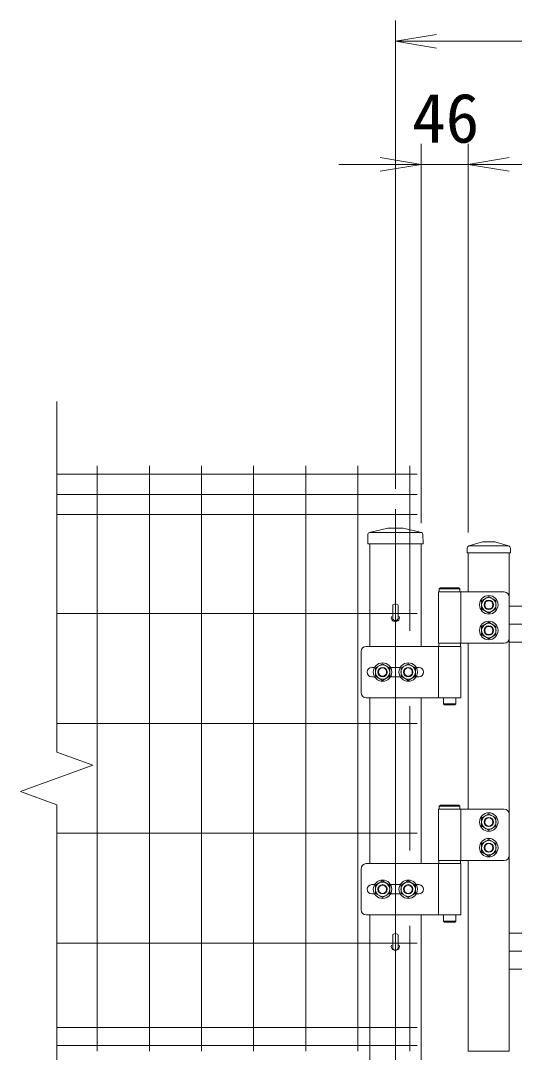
# Model space of a CAD drawing. Units: millimetres, scale not verified. Extents: x -4200 to 4200, y -2970 to 2970.
# Drawn here: x -187 to 294, y 76 to 1080 of the extents above; entities that cross this region are included whole.
import ezdxf
from ezdxf.enums import TextEntityAlignment as Align

# ---------------------------------------------------------------- set-up
doc = ezdxf.new("R2010")
doc.units = ezdxf.units.MM
doc.header["$LTSCALE"] = 20
doc.linetypes.add('USER1', pattern=[50.8, 31.75, -6.35, 6.35, -6.35])
for name, color, linetype, lineweight in [('0-1_D-STR-DIM', 7, 'Continuous', 9), ('0-2_0', 7, 'Continuous', 9), ('0-4_D-STR1', 1, 'Continuous', 18), ('0-5_D-BMK', 2, 'USER1', 13), ('0-8_D-STR3', 3, 'Continuous', 13), ('0-B_D-STR2', 7, 'Continuous', 9)]:
    doc.layers.add(name, color=color, linetype=linetype, lineweight=lineweight)
doc.styles.add('ＭＳ ゴシック', font='')
doc.styles.get('ＭＳ ゴシック').set_extended_font_data('MS Gothic')

# ---------------------------------------------------------------- blocks, each defined once
blk = doc.blocks.new('_Open')
at = {"layer": '0-2_0'}
blk.add_line((-20, 3.33), (0, 0), dxfattribs=at)
blk.add_lwpolyline([(-20, -3.33), (0, 0), (-20, 0)], dxfattribs=at)
blk = doc.blocks.new('U6')
at = {"layer": '0-4_D-STR1'}
for p, q in [((213.8, 10437.9), (480, 10520)), ((720, 10520), (480, 10520)), ((986.2, 10437.9), (720, 10520)), ((180, 10392), (180, 10300)), ((1020, 10300), (180, 10300)), ((200, 10300), (200, 9540)), ((979.2, 10440), (228, 10440)), ((1000, 10300), (1000, 600)), ((1020, 10392), (1020, 10300)), ((1000, 9265), (1260, 9265)), ((200, 8540), (200, 5310)), ((1000, 8565), (1260, 8565)), ((200, 4310), (200, 600)), ((1000, 2894), (1260, 2894)), ((1000, 2194), (1260, 2194)), ((200, 600), (1000, 600))]:
    blk.add_line(p, q, dxfattribs=at)
for centre, start, end in [((228, 10392), 90, 180), ((972, 10392), 0, 72.84994)]:
    blk.add_arc(centre, 48, start, end, dxfattribs=at)
at = {"layer": '0-5_D-BMK'}
for p, q in [((1000, 8915), (17880, 8915)), ((1000, 2544), (17880, 2544))]:
    blk.add_line(p, q, dxfattribs=at)
at = {"layer": '0-8_D-STR3'}
for p, q in [((-380, 9540), (-380, 8540)), ((-380, 9540), (900, 9540)), ((-344, 9620), (-364, 9600)), ((-364, 9600), (-364, 9540)), ((-364, 9540), (36, 9540)), ((-344, 9620), (16, 9620)), ((16, 9620), (36, 9600)), ((52, 9540), (52, 8540)), ((1000, 9440), (1000, 8640)), ((52, 8480), (-1788, 8480)), ((900, 8540), (-380, 8540)), ((-380, 8480), (-380, 7480)), ((46, 8540), (-374, 8540)), ((-374, 8540), (-374, 8480)), ((46, 8480), (-374, 8480)), ((46, 8540), (46, 8480)), ((52, 8480), (52, 7480)), ((-1888, 8380), (-1888, 7580)), ((-1625.9, 8070), (-1680, 8070)), ((-1125.9, 8070), (-1314.1, 8070)), ((-760, 8070), (-814.1, 8070)), ((-1770, 7980), (-1769.8, 7980)), ((-1625.9, 7890), (-1680, 7890)), ((-1125.9, 7890), (-1314.1, 7890)), ((-760, 7890), (-814.1, 7890)), ((-670, 7980), (-669.8, 7980)), ((-1788, 7480), (52, 7480)), ((-284, 7480), (-284, 7360)), ((-44, 7480), (-44, 7360)), ((-284, 7360), (-44, 7360)), ((-264, 7340), (-284, 7360)), ((-264, 7340), (-64, 7340)), ((-64, 7340), (-44, 7360)), ((-380, 5310), (-380, 4310)), ((-380, 5310), (900, 5310)), ((-364, 5370), (36, 5370)), ((-364, 5310), (36, 5310)), ((-344, 5390), (16, 5390)), ((52, 5310), (52, 4310)), ((1000, 5210), (1000, 4410)), ((52, 4250), (-1788, 4250)), ((900, 4310), (-380, 4310)), ((-380, 4250), (-380, 3250)), ((-374, 4310), (-374, 4250)), ((46, 4310), (-374, 4310)), ((52, 4250), (52, 3250)), ((-1888, 4150), (-1888, 3350)), ((-1625.8, 3840), (-1680, 3840)), ((-1125.8, 3840), (-1314.1, 3840)), ((-760, 3840), (-814.1, 3840)), ((-1770, 3750), (-1769.8, 3750)), ((-1625.8, 3660), (-1680, 3660)), ((-1125.8, 3660), (-1314.1, 3660)), ((-760, 3660), (-814.1, 3660)), ((-670, 3750), (-669.8, 3750)), ((-1788, 3250), (52, 3250)), ((-284, 3250), (-284, 3130)), ((-44, 3250), (-44, 3130)), ((-264, 3110), (-284, 3130)), ((-284, 3130), (-44, 3130)), ((-264, 3110), (-64, 3110)), ((-64, 3110), (-44, 3130))]:
    blk.add_line(p, q, dxfattribs=at)
for points in [[(-364, 9600), (36, 9600), (36, 9540)], [(-344, 5390), (-364, 5370), (-364, 5310)], [(16, 5390), (36, 5370), (36, 5310)], [(46, 4310), (46, 4250), (-374, 4250)]]:
    blk.add_lwpolyline(points, dxfattribs=at)
for points in [[(600, 9452), (740.3, 9371), (740.3, 9209), (600, 9128), (459.7, 9209), (459.7, 9371)], [(600, 8952), (740.3, 8871), (740.3, 8709), (600, 8628), (459.7, 8709), (459.7, 8871)], [(-1470, 8142), (-1329.7, 8061), (-1329.7, 7899), (-1470, 7818), (-1610.3, 7899), (-1610.3, 8061)], [(-970, 8142), (-829.7, 8061), (-829.7, 7899), (-970, 7818), (-1110.3, 7899), (-1110.3, 8061)], [(600, 5222), (740.3, 5141), (740.3, 4979), (600, 4898), (459.7, 4979), (459.7, 5141)], [(600, 4722), (740.3, 4641), (740.3, 4479), (600, 4398), (459.7, 4479), (459.7, 4641)], [(-1470, 3912), (-1329.7, 3831), (-1329.7, 3669), (-1470, 3588), (-1610.3, 3669), (-1610.3, 3831)], [(-970, 3912), (-829.7, 3831), (-829.7, 3669), (-970, 3588), (-1110.3, 3669), (-1110.3, 3831)]]:
    blk.add_lwpolyline(points, close=True, dxfattribs=at)
for centre, radius in [((600, 9290), 180), ((600, 9290), 140.7), ((600, 9290), 90), ((600, 9290), 80), ((600, 8790), 180), ((600, 8790), 140.7), ((600, 8790), 90), ((600, 8790), 80), ((-1470, 7980), 180), ((-1470, 7980), 140.7), ((-1470, 7980), 90), ((-1470, 7980), 80), ((-970, 7980), 180), ((-970, 7980), 140.7), ((-970, 7980), 90), ((-970, 7980), 80), ((600, 5060), 180), ((600, 5060), 140.7), ((600, 5060), 90), ((600, 5060), 80), ((600, 4560), 180), ((600, 4560), 140.7), ((600, 4560), 90), ((600, 4560), 80), ((-1470, 3750), 180), ((-1470, 3750), 140.7), ((-1470, 3750), 90), ((-1470, 3750), 80), ((-970, 3750), 180), ((-970, 3750), 140.7), ((-970, 3750), 90), ((-970, 3750), 80)]:
    blk.add_circle(centre, radius, dxfattribs=at)
for centre, radius, start, end in [((900, 9440), 100, 0, 90), ((-1788, 8380), 100, 90, 180), ((900, 8640), 100, 270, 0), ((-1680, 7980), 90, 90, 180), ((-760, 7980), 90, 0, 90), ((-1680, 7980), 90, 180, 270), ((-760, 7980), 90, 270, 0), ((-1788, 7580), 100, 180, 270), ((900, 5210), 100, 0, 90), ((-1788, 4150), 100, 90, 180), ((900, 4410), 100, 270, 0), ((-1680, 3750), 90, 90, 180), ((-760, 3750), 90, 0, 90), ((-1680, 3750), 90, 180, 270), ((-760, 3750), 90, 270, 0), ((-1788, 3350), 100, 180, 270)]:
    blk.add_arc(centre, radius, start, end, dxfattribs=at)

msp = doc.modelspace()

# ---------------------------------------------------------------- linework, layer by layer
at = {"layer": '0-1_D-STR-DIM'}
for p, q in [((178.26, 624.66), (178.26, 1080.44)), ((2138.26, 1060.44), (218.26, 1060.44)), ((203.26, 591.06), (203.26, 960.44)), ((249.26, 582.06), (249.26, 960.44)), ((249.26, 582.06), (249.26, 960.44)), ((163.26, 940.44), (123.26, 940.44)), ((203.26, 940.44), (249.26, 940.44)), ((289.26, 940.44), (1133.26, 940.44)), ((289.26, 940.44), (329.26, 940.44))]:
    msp.add_line(p, q, dxfattribs=at)
at = {"layer": '0-4_D-STR1'}
for p, q in [((170.76, 586.06), (152.96, 581.98)), ((170.76, 586.06), (185.76, 586.06)), ((185.76, 586.06), (203.55, 581.98)), ((151.41, 580.06), (151.26, 571.06)), ((153.34, 582.06), (203.17, 582.06)), ((205.1, 580.06), (205.26, 571.06)), ((151.26, 571.06), (205.26, 571.06)), ((153.26, 571.06), (153.26, 471.06)), ((203.26, 571.06), (203.26, 471.06)), ((153.26, 421.06), (153.26, 259.56)), ((203.26, 421.06), (203.26, 259.56)), ((153.26, 209.56), (153.26, -152.94)), ((203.26, 209.56), (203.26, -152.94))]:
    msp.add_line(p, q, dxfattribs=at)
for centre, radius, start, end in [((153.41, 580.03), 2, 102.93782, 179), ((203.1, 580.03), 2, 1, 77.06218), ((178.26, 499.06), 4, 162.5424, 17.4576), ((178.26, 179.01), 4, 162.5424, 17.4576)]:
    msp.add_arc(centre, radius, start, end, dxfattribs=at)
at = {"layer": '0-5_D-BMK'}
msp.add_line((178.26, 604.66), (178.26, -174.23), dxfattribs=at)
at = {"layer": '0-8_D-STR3'}
for p, q in [((175.65, 510.78), (175.65, 498.62)), ((180.85, 510.78), (180.85, 498.62)), ((175.65, 189.78), (175.65, 177.62)), ((180.85, 189.78), (180.85, 177.62))]:
    msp.add_line(p, q, dxfattribs=at)
for centre in [(178.25, 498.62), (178.25, 177.62)]:
    msp.add_arc(centre, 2.6, 180, 0, dxfattribs=at)
for centre in [(178.25, 510.77), (178.25, 189.77)]:
    msp.add_ellipse(centre, major_axis=(-2.6, 0), ratio=0.649974, start_param=3.1415927, end_param=6.2831853, dxfattribs=at)
at = {"layer": '0-B_D-STR2'}
for p, q in [((-151.64, 368.22), (-151.64, 709.67)), ((-112.16, 77.06), (-112.16, 647.06)), ((-61.39, 77.06), (-61.39, 647.06)), ((-10.62, 77.06), (-10.62, 647.06)), ((40.15, 77.06), (40.15, 647.06)), ((90.92, 77.06), (90.92, 647.06)), ((141.69, 77.06), (141.69, 647.06)), ((192.46, 647.06), (192.46, 486.26)), ((199.46, 638.64), (-151.64, 638.64)), ((199.46, 619.06), (-151.64, 619.06)), ((199.46, 599.49), (-151.64, 599.49)), ((199.46, 503.06), (-151.64, 503.06)), ((192.46, 412.86), (192.46, 272.26)), ((199.46, 396.06), (-151.64, 396.06)), ((-116.4, 355.39), (-151.64, 368.22)), ((-186.87, 329.74), (-116.4, 355.39)), ((-151.64, 316.91), (-186.87, 329.74)), ((-151.64, -87.76), (-151.64, 316.91)), ((199.46, 289.06), (-151.64, 289.06)), ((192.46, 198.86), (192.46, 77.06)), ((199.46, 182.06), (-151.64, 182.06)), ((199.46, 100.06), (-151.64, 100.06)), ((199.46, 82.46), (-151.64, 82.46))]:
    msp.add_line(p, q, dxfattribs=at)

# ---------------------------------------------------------------- block references
at = {"layer": '0-1_D-STR-DIM', "xscale": 2, "yscale": 2, "rotation": 180}
for p in [(178.26, 1060.44), (249.26, 940.44), (249.26, 940.44)]:
    msp.add_blockref('_Open', p, dxfattribs=at)
at = {"layer": '0-1_D-STR-DIM'}
for name, p, xscale, yscale in [('_Open', (203.26, 940.44), 2, 2), ('U6', (239.25, 47.06), 0.05, 0.05)]:
    msp.add_blockref(name, p, dxfattribs=dict(at, xscale=xscale, yscale=yscale))

# ---------------------------------------------------------------- texts
at = {"layer": '0-1_D-STR-DIM', "style": 'ＭＳ ゴシック'}
msp.add_text('46', height=48.09, dxfattribs=at).set_placement((194.53, 947.18), align=Align.BOTTOM_LEFT)

doc.saveas('drawing.dxf')
